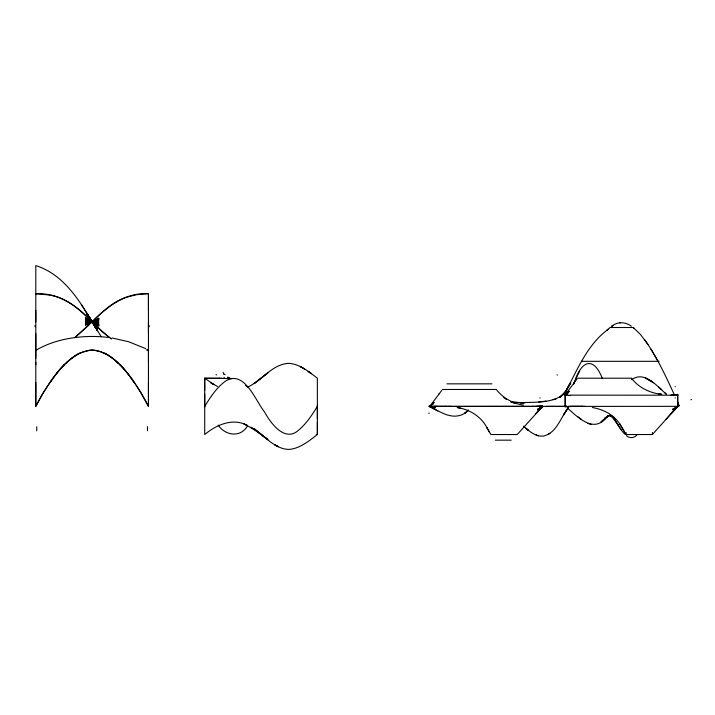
<?xml version="1.0" encoding="UTF-8"?>
<svg xmlns="http://www.w3.org/2000/svg" width="715" height="715" viewBox="0 0 715 715"><rect width="100%" height="100%" fill="white"/><g stroke="black" fill="none" stroke-linecap="round" stroke-linejoin="round"><path stroke-width="1.07" d="M35.804 364.73L35.804 362.273M35.804 358.161L35.804 333.53M35.804 321.911L35.804 310.301M35.804 294.634L35.804 293.651L49.934 295.089M35.822 394.215L35.75 406.37L42.909 393.42M148.452 362.273L148.452 358.161M148.443 333.53L148.452 321.911M148.443 310.301L148.452 294.24M204.713 390.381L204.722 382.105M317.362 430.636L317.371 422.359M148.443 382.489L148.497 406.37L139.237 389.952M677.695 394.635L677.856 406.361L672.592 409.364L679.25 405.745L677.418 401.669M148.452 349.68L146.244 349.939M433.245 406.478L430.081 406.817L430.001 406.236M317.371 405.003L317.371 418.624M204.713 406.96L204.713 394.117M679.232 405.754L677.829 406.379L677.695 405.906M566.074 406.388L565.19 406.388L565.181 395.109L565.252 406.817C564.689 405.843 567.129 407.264 568.425 406.478M430.904 406.388L430.072 406.612M429.974 406.478L434.148 402.465L429.974 406.334L435.489 407.729L429.912 406.29L433.415 403.555L430.01 406.37L566.2 406.37M429.983 406.308L431.038 406.352M573.448 384.536L574.869 381.05M574.842 381.113C581.492 360.575 593.673 356.007 602.361 378.503M575.673 379.182L579.713 370.942M570.195 406.397L677.847 406.343L672.708 411.76L677.838 406.37L677.364 406.308M676.175 408.131L670.876 413.842L677.82 406.379L676.64 406.504M42.909 393.42L45.009 389.952M204.722 406.37C210.389 397.218 216.404 387.834 225.171 381.336C244.28 368.797 255.55 400.99 264.425 411.769C270.601 423.173 285.053 442.978 298.843 429.956C306.529 423.432 312.142 414.888 317.362 406.37M45.438 389.264L48.066 385.179M570.749 383.169L565.485 391.623L570.507 382.695L565.52 391.954C577.389 369.807 587.185 344.648 608.188 329.293L606.713 330.527L609.752 327.783M48.513 384.5L49.871 382.489M429.84 406.245L441.825 390.283M438.617 394.448L438.956 393.992M565.011 394.975L576.996 379.013M573.788 383.186L574.127 382.731M568.336 407.8L563.554 414.852L568.264 407.666C560.73 417.229 556.69 433.317 543.159 436.141C535.329 436.794 528.939 430.957 523.487 426.149M560.578 397.022L565.529 391.355M665.88 419.535L671.769 412.895L652.42 434.532L626.045 434.532L619.646 423.763L622.166 427.811M562.776 394.68L565.681 391.534L559.827 397.308L565.914 392.034C554.009 404.046 535.687 401.741 520.18 402.768L523.854 402.733L512.003 402.241M671.457 413.243L677.811 406.352L673.324 409.561L677.829 406.361L672.082 412.519L677.838 406.37M535.696 413.842L542.703 406.469L537.537 411.76L542.515 405.906M567.361 393.867L565.181 395.109L569.319 391.194L565.225 395.145L567.361 393.867L565.145 395.073L568.595 392.285L565.091 395.029L567.317 393L565.199 395.145L567.782 393.804M247.372 426.167C240.276 438.107 225.002 435.444 218.191 425.103M540.433 408.649L542.631 406.317L517.249 434.532L490.874 434.532L486.933 427.713L489.382 431.985M90.456 323.573L93.799 320.257M64.395 364.73L65.673 363.488M542.73 406.442L538.163 410.982L542.873 406.656M677.909 406.442L673.333 410.982L678.043 406.656M89.607 324.413L74.753 337.605M94.648 319.417C103.523 310.48 113.319 301.864 125.375 297.583M468.325 410.204L466.144 412.18L468.325 410.187C463.57 415.656 455.652 417.417 448.841 415.281C445.445 415.719 413.538 397.942 437.848 410.919M565.234 395.154L567.612 393.161M75.54 337.015C96.811 318.532 116.858 291.711 148.452 293.749L148.452 294.187M636.761 435.194C634.089 438.232 629.379 438.465 626.429 435.694M631.702 379.647C644.626 370.272 657.282 386.475 666.434 394.278M548.333 434.389L549.933 433.326M611.316 326.594L612.916 325.54L611.414 326.648C616.875 321.312 625.58 321.768 631.381 326.201M86.819 314.189L92.128 321.911L98.84 318.086M542.319 406.576L537.421 409.364L542.649 406.37L528.296 406.424M247.372 387.262C261.922 380.827 272.192 363.828 289.2 363.336C300.13 364.301 308.996 371.8 317.362 378.208L317.362 434.532C309.005 440.958 300.121 448.43 289.2 449.404C274.989 449.36 265.176 436.239 254.254 429.223L267.821 439.475L250.831 427.248L254.254 429.492L243.86 423.897L247.372 425.479C233.072 417.497 216.118 424.889 204.722 434.532L204.722 378.208L231.222 378.628M78.856 353.666L81.349 352.468M85.416 325.289L98.84 318.532M85.416 324.833L98.84 318.997M82.198 352.12L89.321 350.252A23.541 23.541 0 0 1 94.925 350.243L100.314 351.485L105.391 353.666M85.416 324.36L98.831 319.471M126.251 297.27L136.467 294.705L148.443 293.651L148.452 406.397A207.413 207.413 0 0 0 140.748 392.383C129.138 374.651 115.231 352.397 92.128 350.073C69.015 352.397 55.109 374.651 43.508 392.383A207.413 207.413 0 0 0 35.804 406.397L35.804 265.596C68.622 276.053 84.361 309.783 101.262 336.711M553.142 399.739L556.619 398.675M85.416 323.877L98.831 319.954M565.27 406.799L567.388 406.478M541.121 405.825L535.526 406.317M676.301 394.564L670.92 395.046M85.425 322.903L98.822 320.928M565.252 395.547L568.425 395.216M546.019 401.106L538.761 401.955M620.665 322.697L619.753 322.769M568.532 406.388L582.895 406.352M36.259 350.153C56.217 338.186 84.531 334.361 108.859 337.516M570.195 395.136L677.883 395.207M435.024 406.397L438.974 406.343M430.019 406.772L431.047 406.737M222.043 378.181L204.713 378.28L204.722 381.345M443.595 406.433L499.49 406.326M451.254 406.343L448.18 406.352M432.673 406.379L437.124 406.37M567.853 406.379L585.514 406.361M445.552 406.433L447.93 406.424M85.425 321.911L98.822 321.911M610.244 327.515L632.775 327.515M581.438 361.316L659.15 361.316M577.613 378.208L631.461 378.208M446.92 383.839L491.956 383.839M442.433 389.478L496.281 389.478M546.188 406.361L565.619 406.379M528.412 406.37L500.366 406.326M495.263 440.163L511.198 440.163M446.375 406.361L439.412 406.343M531.969 406.37L533.756 406.37M441.155 406.433L443.112 406.433M440.672 406.433L433.093 406.379M316.2 434.443L317.371 434.461L317.362 431.404M147.54 350.136L148.443 350.171L148.452 356.606M35.804 293.749C57.182 292.551 75.665 304.536 89.607 319.417M524.756 402.903L511.145 401.946M512.012 402.456L515.166 402.84M567.799 408.345C579.436 418.802 594.952 434.112 607.902 415.755L604.533 418.999L607.902 415.951L604.533 418.847L607.893 416.085L609.564 415.317L604.524 418.436L607.893 416.085L611.227 415.683L609.538 415.406L614.569 418.552L611.191 415.871L614.543 419.303L617.903 424.781L611.173 415.424C616.634 420.956 619.253 428.607 624.713 434.157M658.551 393.831L661.724 394.287C649.998 393.232 638.772 387.628 631.479 378.28M85.425 320.928L98.822 322.903M510.841 402.053L516.221 402.974M112.183 337.998L128.602 341.716L145.69 348.625M523.38 405.092C512.762 403.591 502.967 397.942 496.308 389.541M592.369 407.514C603.415 409.489 613.354 414.378 619.708 423.861M457.198 407.514C469.898 409.463 481.141 416.55 486.995 427.811M457.368 407.55L460.701 408.247M50.845 295.277C76.451 300.157 91.466 324.503 111.406 338.839M231.428 378.61L228.988 377.985M591.189 424.469L587.891 423.423M512.226 402.429L514.264 402.965M537.331 435.462L538.324 435.739L536.268 435.095L537.305 435.453M85.416 319.954L98.831 323.877M85.416 319.471L98.831 324.36M85.416 318.997L98.84 324.833M85.416 318.532L98.84 325.289M217.566 386.502L210.576 382.588L213.964 384.67L204.722 378.208M85.407 318.086L98.84 325.745M650.167 380.55L651.821 381.631L645.162 377.788L653.474 382.82M85.407 317.648L98.84 326.183M110.342 338.222L111.2 338.821M633.722 327.988L640.542 334.557L647.933 344.532M633.025 327.461L634.187 328.328M109.502 337.605L101.673 331.134L90.456 320.257M503.789 397.558L506.443 399.542M578.131 416.863L581.375 419.428M254.254 428.58L267.821 439.85M661.616 389.729L658.399 386.86M245.638 385.448L246.693 386.413M105.471 353.541A60.614 60.614 0 0 1 118.493 363.569L119.852 364.73M664.834 392.723L666.46 394.305M92.128 321.911L97.437 329.427M134.375 382.489L135.743 384.5M644.662 339.705C656.71 356.696 665.567 375.661 674.227 394.537M621.299 430.001L617.894 424.817M86.819 313.921L97.437 329.91M136.19 385.179L138.808 389.264M86.819 313.733L97.437 330.089M81.34 304.545L97.437 330.688M86.819 313.554L97.437 330.276M86.819 313.528L97.437 330.294M650.927 348.965L657.961 361.209M622.113 427.713L624.561 431.985M677.749 394.903L677.766 394.957A26.866 25.025 -14.4 0 1 676.381 395.172M542.578 406.165L542.596 406.218A26.866 25.025 -14.4 0 1 541.21 406.433M35.804 382.489L35.822 393.42M677.659 394.314L677.659 405.575M652.42 432.486L652.42 434.532M626.072 432.486L626.072 434.532M428.946 413.636A27.519 1.09 -79.5 0 1 429.107 412.957M691.441 399.524A46.564 0.992 -25.7 0 1 690.824 399.801M557.146 374.723A53.589 1.278 78.8 0 1 557.235 375.178M566.2 405.405A54.832 52.427 6.1 0 1 565.306 405.316M568.443 406.728A56.145 54.751 2.6 0 1 570.204 406.656M677.57 406.04A12.423 2.225 -64.8 0 1 677.516 405.843M675.166 397.781A21.53 0.822 75.5 0 1 675.228 398.076M677.57 394.778A12.423 2.225 -64.8 0 1 677.516 394.573M675.166 386.511A21.53 0.822 75.5 0 1 675.228 386.806M568.443 395.467A56.145 54.751 2.6 0 1 570.204 395.386M433.263 406.728A56.145 54.751 2.6 0 1 435.033 406.656M542.399 406.04A12.423 2.225 -64.8 0 1 542.345 405.843M539.986 397.781A21.53 0.822 75.5 0 1 540.057 398.076M228.863 378.396A37.707 36.108 7.2 0 1 227.334 377.94M225.154 374.758A31.147 4.683 45.3 0 1 223.563 373.766M219.407 378.199A18.429 0.804 -3.8 0 1 218.924 378.244M216.681 374.875A27.688 1.841 13.5 0 1 215.957 374.731M223.125 372.336A31.147 4.469 56.9 0 1 223.867 374.142M229.104 377.556A37.707 35.232 9.1 0 1 227.611 377.118M223.884 377.297A27.688 2.78 21.8 0 1 224.43 377.636M79.588 353.085A59.935 59.935 0 0 0 65.762 363.578A60.614 60.614 0 0 1 78.784 353.541M119.932 364.659A127.127 127.127 0 0 1 134.313 382.534A127.127 127.073 53.1 0 0 119.888 364.695M34.704 325.933A127.127 3.137 88.9 0 1 35.214 326.737M36.742 430.877A127.127 0.536 -89.7 0 1 36.769 426.739M104.658 353.085A59.935 59.926 0 0 1 118.484 363.578M149.042 326.737A127.127 3.128 -88.9 0 1 149.551 325.933M147.487 426.649A127.127 0.536 89.7 0 1 147.505 430.805M542.64 406.352L536.902 412.519L542.658 406.37L538.154 409.561L542.649 406.361M604.533 419.017L601.181 421.743L604.533 419.017M267.821 372.89L254.254 383.517L267.821 372.899M466.117 412.233L464.634 413.306L466.135 412.224M278.224 446.652L274.712 444.73L278.224 446.652M304.519 369.012L300.756 366.884L304.519 369.012M311.508 373.659L308.12 371.353L311.508 373.695M528.358 430.278L525.954 428.33L528.358 430.278M97.437 330.428L86.819 313.393L97.437 330.446M97.437 330.553L86.819 313.277L97.437 330.562M64.359 364.695A127.127 127.073 -53.1 0 0 49.987 382.561A127.127 127.127 0 0 1 64.314 364.659"/></g></svg>
